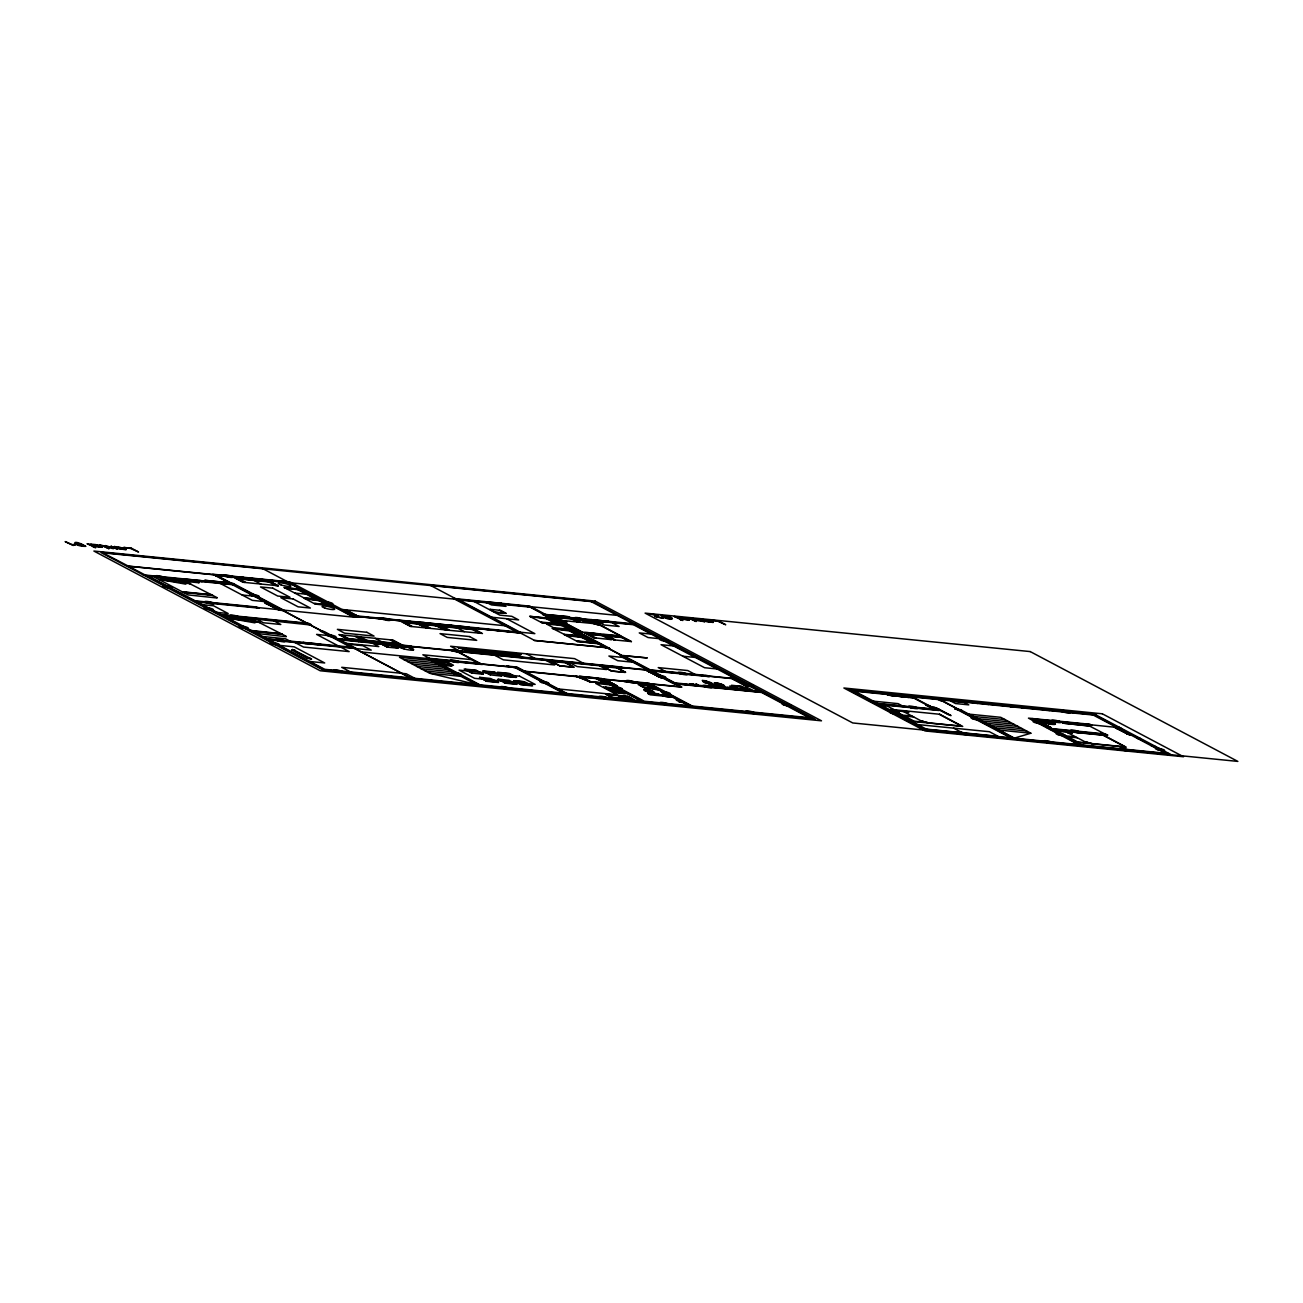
<?xml version="1.0" encoding="UTF-8"?>
<svg xmlns="http://www.w3.org/2000/svg" width="1303" height="1303" viewBox="0 0 1303 1303"><rect width="100%" height="100%" fill="white"/><g stroke="black" fill="none" stroke-linecap="round" stroke-linejoin="round"><path stroke-width="1.5" d="M85.656 546.234C70.476 537.471 71.893 546.429 85.64 546.364M612.084 689.206L613.257 689.694L612.459 689.287M656.517 616.563L656.598 616.466A26.923 4.805 12.2 0 1 657.738 616.042L658.618 615.619M654.823 616.14L656.598 615.439M616.905 692.202L614.837 691.437M661.794 617.915L656.517 616.759M581.92 631.857L562.538 621.596L564.378 620.684L593.386 623.567L600.406 625.391L619.788 635.636M552.309 628.372L572.554 630.359M564.28 634.691L583.125 636.548L571.854 630.587L552.374 628.437M577.05 641.402L595.894 643.242L584.624 637.281L564.329 634.756M613.11 688.782L610.879 688.228M904.412 712.041L906.253 711.112L908.842 712.48L904.412 712.041L921.351 721.015L928.371 722.823L961.565 726.129L939.447 714.435M1067.955 732.807L1069.796 731.879L1102.989 735.185L1125.108 746.88L1091.914 743.573L1084.894 741.765L1067.955 732.807L1072.385 733.247L1069.796 731.879M102.204 547.341L95.249 546.429M126 549.736L119.062 548.775A7.753 1.384 12.2 0 1 118.394 548.465M689.368 620.098L682.414 619.186M713.23 622.476L706.356 621.58A7.753 1.384 12.2 0 1 705.558 621.222M94.158 544.931L98.393 545.501M118.019 547.309L122.254 547.895M681.306 617.687L685.557 618.274M705.184 620.065L709.418 620.651M609.429 688.245L611.954 688.505M614.821 691.079L620.293 692.284M614.804 689.71L613.257 689.564M620.098 692.577L617.101 692.251M617.948 691.681L619.006 691.665L618.192 691.437M1030.852 733.231L1014.239 738.166L969.123 714.158L1000.753 717.318L1030.852 733.231L999.059 730.087M100.494 546.999L95.933 546.185M124.355 549.377L119.795 548.563M687.658 619.756L683.098 618.941M711.519 622.134L706.959 621.319M100.136 546.185L99.435 546.234A8.584 1.531 12.2 0 1 98.653 546.201L98.197 546.169A18.519 3.306 12.2 0 0 95.689 546.038M123.932 548.579L123.248 548.612A8.584 1.531 12.2 0 1 122.531 548.579M687.3 618.941L686.6 618.99A8.584 1.531 12.2 0 1 685.818 618.958L685.362 618.925A18.519 3.306 12.2 0 0 682.837 618.811M711.096 621.336L710.396 621.368A8.584 1.531 12.2 0 1 709.695 621.336L709.125 621.303A18.519 3.306 12.2 0 0 706.715 621.189M610.048 688.359L611.058 688.359M612.703 688.88L613.306 689.14M616.873 691.909L615.912 691.926M441.978 662.673L443.15 663.162M740.283 687.919L741.863 688.261M327.232 604.592L314.512 603.419L330.425 605.406L321.027 600.439L304.918 598.582M429.469 628.323L420.446 623.453C425.299 618.094 464.438 639.692 436.831 624.788M549.85 618.306L529.621 616.319L549.166 618.518L560.437 624.495L542.097 622.915L562.505 624.984M397.855 648.177L387.219 647.119L381.209 643.959A4.707 0.847 12.2 0 0 374.45 641.793A4.707 0.847 12.2 0 0 374.108 643.21A4.707 0.847 12.2 0 0 381.193 643.991M614.25 639.92L605.227 635.066L621.303 636.662L631.385 641.63M98.328 545.794L97.155 545.762A14.561 2.606 12.2 0 0 94.989 545.68L94.696 545.517A4.593 0.814 12.2 0 1 94.109 545.159M122.124 548.188L121.016 548.14M685.492 618.55L684.319 618.518A14.561 2.606 12.2 0 0 682.153 618.436L681.86 618.274A4.593 0.814 12.2 0 1 681.274 617.915M709.288 620.945L708.18 620.896M648.047 686.616L649.236 686.795M216.982 597.979L188.137 594.917L154.845 577.376M286.237 636.711L256.903 633.47M443.215 662.934L438.981 662.543L442.287 662.787M440.365 662.836L442.092 662.885M652.331 687.121L649.66 686.974M1041.569 721.764L1043.98 721.764A7.199 1.287 12.2 0 1 1054.844 723.458L1055.463 723.784A7.199 1.287 12.2 0 1 1047.482 723.605L1043.898 723.002M619.006 692.577L617.899 692.316L618.697 692.121M575.584 676.094L589.673 681.632L607.589 683.521M576.74 676.485L586.676 679.612M589.363 681.469L577.343 676.501M589.314 681.632L579.265 676.241L597.263 678.049L640.604 700.851L479.927 684.808L432.107 659.513L482.305 664.53L456.767 651.109L649.774 670.394L680.785 686.795L523.676 671.11L516.786 667.462L480.888 663.879M616.286 691.584L617.361 691.535L616.352 691.079M160.937 578.337L181.915 580.666M162.338 578.695L180.335 580.503L185.612 582.995M230.191 617.085L251.17 619.414M231.592 617.443L250.795 619.593M439.73 662.755L441.815 662.771M121.13 548.156L121.228 548.156A14.561 2.606 12.2 0 0 118.85 548.058L118.573 547.911M708.295 620.912L708.392 620.912A14.561 2.606 12.2 0 0 706.014 620.814L705.737 620.668M412.025 626.401L405.282 622.443M565.29 635.066L585.324 637.053M411.08 626.482L402.138 621.612C406.992 616.254 446.131 637.867 418.54 622.964M430.332 628.241L423.589 624.267M595.829 637.981L589.086 634.007M615.114 639.854L608.371 635.88M355.133 636.32L361.876 640.278M648.405 686.697L651.207 687.007M122.531 548.579L121.961 548.547A18.519 3.306 12.2 0 0 119.55 548.433M613.518 689.596L615.309 689.792M611.416 688.407L610.96 688.652M439.16 661.598L447.157 662.478M451.082 664.725L443.688 663.993L439.03 661.696M740.544 687.919L741.586 688.131M640.506 685.052L648.503 685.948M648.601 685.997C659.123 689.906 642.249 688.228 640.376 685.166M304.283 597.719L316.238 598.908M618.778 692.43L620.7 692.642M577.522 676.566L587.376 679.987M95.331 544.556L90.412 544.117L91.536 544.54A16.173 2.883 12.2 0 1 92.138 544.833L94.516 546.071A7.753 1.384 12.2 0 0 95.168 546.397M113.019 548.319L114.241 547.944A7.313 1.303 12.2 0 0 113.736 547.667L110.902 546.152L117.612 549.068L105.185 545.582L108.67 547.423A7.965 1.417 12.2 0 0 109.371 547.765L113.442 548.693M73.326 545.501L65.15 541.592L72.268 544.719A11.092 1.987 12.2 0 1 74.271 544.459L75.085 544.898M656.94 615.179L650.067 614.12L658.471 615.097M484.407 601.725L501.622 603.436M214.572 575.16L219.148 576.056L215.435 575.617M243.531 578.125L260.747 579.835M289.429 582.653L456.376 599.315M456.734 599.299L617.182 615.374M218.643 575.731L288.419 582.685L352.005 616.319L358.781 616.922L345.034 609.771M531.575 607.051L527.536 606.498L528.578 607.035M531.95 607.312L459.356 600.048L522.242 633.323L376.974 618.013L378.212 618.127M236.478 578.385L270.177 581.741M239.329 578.972L268.76 581.92M243.987 582.36L277.686 585.715M278.451 585.975L269.216 580.78M283.924 587.49L300.684 589.168L321.597 600.243L304.837 598.566M284.543 587.832L300.048 589.379L319.707 599.787L304.218 598.24M228.872 582.718L204.685 580.307L232.928 583.337L284.82 610.732L279.021 610.146L264.786 602.931L278.777 609.381M299.055 589.819L285.927 588.353M545.387 614.413L569.574 616.824L542.357 614.332L606.286 648.145L609.657 648.405L529.93 606.172L453.249 598.403L516.411 631.808L353.536 615.553L289.966 581.92L212.812 574.216L280.503 610.293M143.135 574.835L234.117 583.907M490.156 609.332L500.613 610.374L506.346 613.404L495.906 612.361M543.4 614.886L634.968 623.942M183.023 578.923L200.239 580.633M591.513 619.707L608.729 621.417M184.749 579.835L201.965 581.545M593.24 620.619L610.456 622.329M232.618 584.705L148.982 576.349L195.336 600.862L255.73 606.905L257.88 608.045M549.052 616.286L633.437 624.723L734.762 678.309L731.211 677.967L732.595 678.684M495.694 612.247L504.912 613.176M294.787 593.077L306.417 594.233M548.091 619.006L530.972 616.71M563.971 620.88L555.225 617.427L571.952 619.088L577.408 621.987M594.95 623.974L597.654 624.251L591.627 621.059L574.9 619.381L580.356 622.28M562.538 621.596L566.968 622.052L564.378 620.684M600.406 625.391L593.386 623.567M556.609 623.518L541.348 622.101L542.243 622.671M491.866 617.247L518.627 619.919L511.818 616.319L499.815 615.13L474.113 601.53M320.131 600.83L305.863 598.924M651.158 634.089L639.252 632.9L648.031 637.542L659.937 638.731M242.097 594.982L254.394 596.22M332.151 605.83L315.245 604.12L305.358 598.859M181.997 591.741L211.509 594.689M182.518 592.018L212.031 594.966M183.039 592.295L213.057 595.52M570.779 631.059L554.394 629.154M264.558 601.595L252.261 600.357L220.321 583.467M342.054 609.478L504.912 625.733M587.132 633.812L603.224 635.424M606.416 635.685L622.508 637.297M589.754 634.366L601.921 635.571M609.038 636.239L621.205 637.444M346.761 610.684L347.754 610.781M266.512 603.843L267.49 603.941M579.314 635.571L564.215 634.349M594.803 637.867L611.205 639.626C610.472 635.945 590.096 631.743 584.281 632.737L594.298 637.981L585.943 633.193L602.035 634.789L611.27 639.659M630.473 641.499L613.469 639.822L603.566 634.61L621.629 636.401L631.401 641.597M673.325 645.913L661.028 644.692L704.581 667.722L716.878 668.944M355.1 615.081L356.077 615.179M583.549 637.77L566.43 635.473M520.092 632.183L534.849 633.649L506.623 618.73M355.589 615.863L357.804 616.091L346.028 609.869M417.497 622.036L468.396 627.118M274.835 608.257L275.829 608.354M352.478 615.993L519.425 632.655M352.624 616.075L519.555 632.737M256.154 607.133L259.362 608.192L197.486 602.002L221.184 614.544L308.502 623.257L311.14 624.658L307.459 624.284M194.717 601.22L354.921 617.28L288.468 582.246L215.94 574.998L336.695 638.877L649.203 670.084L606.986 647.754M403.327 622.248L419.419 623.86M421.635 624.072L437.71 625.684M439.958 625.977L473.64 629.349M405.95 622.801L418.116 624.007M424.257 624.626L436.424 625.831M442.808 626.58L472.223 629.512M592.083 642.281L576.806 640.864L577.701 641.434M597.979 643.747L577.05 641.434M202.568 604.69L213.578 605.797L228.172 613.518L217.145 612.41M427.384 628.062L410.494 626.417L400.477 621.173M445.691 629.886L428.801 628.241L418.784 622.997M447.157 630.115L481.149 633.323M534.214 640.49L608.941 647.966M682.805 656.207L695.102 657.429M220.549 614.902L307.736 623.665M621.108 655.995L624.805 656.354M320.668 631.271L324.349 631.646L337.624 638.665L410.429 645.93L412.579 647.07L339.79 639.806L356.501 648.65M348.634 639.757L338.845 634.577L356.175 636.418M358.227 636.63L391.926 639.985M328.877 635.62L316.596 634.398L338.357 645.913M349.041 638.714L361.224 639.936M367.137 640.424L396.568 643.373M347.754 638.877L363.83 640.473M365.736 640.587L399.435 643.959M646.728 669.547L644.952 669.367L646.337 670.1M251.267 630.489L281.285 633.714M252.293 631.043L281.806 633.991M648.845 670.654L646.141 670.377L661.452 677.967L646.63 670.117M850.957 690.834L1096.882 715.396M252.815 631.32L282.311 634.268M910.699 697.024L914.397 697.382M382.919 644.61L392.561 645.571M398.734 646.19L408.376 647.151M551.218 661.37L565.974 662.852M602.849 666.533L617.606 667.999M912.817 697.594L887.441 695.069L912.328 697.854L908.044 695.607M384.483 644.936L391.796 645.669M400.298 646.516L407.611 647.249M734.469 680.052L735.641 680.182M891.073 695.46L908.696 697.447M912.996 697.691L915.341 697.919L911.725 695.981M648.21 671.468L649.399 671.582M387.512 647.054L388.457 647.086L384.092 644.741M397.594 648.161L391.389 645.457M412.986 649.594L407.204 647.037M346.484 643.356L378.782 646.581L372.088 643.03M348.048 644.171L362.804 645.653L371.257 650.116L269.167 639.92L324.74 669.319L476.246 684.45L426.276 658.015L480.139 663.39M560.437 665.849L573.336 667.136M611.286 670.947L624.984 672.299L617.052 667.95M262.701 636.499L285.569 638.796L289.885 641.076M573.662 667.315L559.704 665.8M625.31 672.462L612.019 671.126M658.21 676.746L659.383 676.876M744.469 685.345L745.642 685.459M303.208 642.493L320.424 644.203M926.775 704.988L939.202 710.51L876.267 704.223M926.954 705.07L925.765 704.956L935.521 710.151M304.935 643.405L322.15 645.115M926.547 705.412L930.244 705.77M733.817 686.534L729.599 686.111L734.762 688.831M744.029 687.544L748.345 687.968L753.509 690.704M928.355 706.356L933.942 706.975L951.027 715.624L936.89 708.148L934.235 707.887M873.499 701.177L898.093 703.636L902.393 705.917M741.065 688.326L743.557 689.206M730.804 688.489L717.986 686.209L720.315 687.447M741.326 686.648C725.185 683.619 738.72 689.401 745.739 688.978L741.44 686.697M962.07 710.558L954.806 709.06L960.262 709.598L1016.421 739.306M697.138 684.482L695.427 684.303L696.584 684.71M690.378 684.091L692.105 684.254L691.046 683.798M692.903 684.14L695.313 684.792M696.095 684.661L697.805 684.824L696.747 684.368M691.095 684.352L693.766 684.596L692.349 683.814M694.906 684.58L698.082 685.069L696.274 684.384M1030.624 719.272L1091.947 725.38L1090.171 724.321L1028.458 718.132L1080.594 745.707M1119.196 727.188L1113.772 726.667L1130.271 735.267L1114.961 727.677L1121.346 728.328M937.769 709.125L938.958 709.239M361.403 651.94L480.156 663.797L456.034 651.044L337.282 639.187L411.667 678.537L479.52 685.313M874.118 703.083L937.052 709.369M429.941 658.976L516.232 667.592L566.072 693.945L479.765 685.329L429.404 658.797M1085.839 725.071L1090.399 725.966L1062.499 723.1L1087.386 725.885L1083.037 723.588M433.541 660.279L441.619 664.546M1035.673 720.364C1037.66 719.109 1049.534 725.38 1044.778 723.458M1117.029 728.768L1118.202 728.882M279.461 645.376L294.217 646.842L324.708 662.966L309.951 661.501M430.804 660.409L399.5 657.282L429.599 673.211L476.246 684.45M435.56 660.93L447.499 662.119L453.444 665.263L441.522 664.074M881.968 705.656L887.636 706.226L899.331 712.415L893.679 711.861M579.607 676.436L601.204 678.44L644.301 701.226L688.554 705.64L645.474 682.853M601.514 678.602L604.136 679.352M624.137 680.85L622.655 680.703L624.626 681.648M403.8 659.562L435.104 662.69M601.22 679.091L648.422 683.814L691.209 706.438L644.008 701.731L600.716 679.042L524.262 671.403L567.049 694.043L643.519 701.682M973.39 716.422L1005.069 719.582M647.624 683.994L625.977 681.827L623.828 680.703L649.155 683.228L692.235 706.014L809.196 717.692L761.555 692.479L673.488 683.7L620.081 655.442L647.298 657.934L623.095 655.523L650.376 669.889L707.61 675.606L709.386 676.664L652.526 671.029L675.019 682.919L714.402 686.86L702.252 680.427L705.949 680.801L718.1 687.218L759.405 691.339L736.912 679.449L732.4 678.961L746.538 686.437L747.71 686.551L732.889 678.716M1042.498 723.556L1044.566 723.768M648.519 684.466L639.675 683.586L642.184 684.922M947.77 714.419L948.959 714.533M1041.797 723.605L1045.788 724.012M606.188 680.541L607.165 680.638M649.969 685.231L658.031 689.499M295.146 650.213L291.611 649.871L307.345 658.194L310.88 658.536M650.05 685.704L638.128 684.515L644.089 687.658L656.012 688.864M408.116 661.843L439.404 664.97M443.053 665.312L451.913 666.191L449.388 664.872M977.673 718.702L1009.369 721.862M1044.811 725.396L1047.514 725.771M1046.504 725.722L1048.654 726.341A6.108 1.091 12.2 0 0 1047.075 726.146L1044.99 725.266M1046.537 726.113L1048.215 726.276M1127.014 734.061L1128.203 734.175M1047.368 726.553L1049.045 726.716L1048.101 726.048A6.108 1.091 12.2 0 1 1046.684 725.934M603.843 682.625L604.739 682.707L596.807 678.521M1048.149 727.172L1050.625 727.416M589.249 681.534L607.247 683.326M1050.527 727.253L1049.045 727.416M412.416 664.123L443.72 667.25M465.041 669.498L476.833 670.67M483.543 671.338L495.352 672.527M498.316 672.69L510.108 673.863M981.941 720.982L1013.685 724.142M614.511 684.955L615.505 685.052L606.416 680.557M1047.417 728.165L1105.677 733.98M610.456 684.906L595.699 683.44L617.231 694.825L558.352 688.945M659.465 690.264L648.145 688.065M1049.566 729.305L1107.827 735.12L1100.823 733.003L1104.146 734.745M1136.656 738.019L1140.337 738.378M416.716 666.403L448.02 669.514M912.019 716.064L902.686 715.135L892.913 709.972L904.819 711.845M986.224 723.246L1017.985 726.423M1054.127 730.12L1103.299 735.039L1126.264 747.189L1077.092 742.287M1137.942 738.703L1139.408 738.85M505.678 676.273L516.004 677.299M913.745 716.976L904.396 716.047L914.169 721.211L924.495 722.253L922.915 721.406M472.403 673.081L482.99 674.254M490.922 674.921L501.508 676.094M505.939 676.404L516.265 677.43M421.016 668.667L452.336 671.794M990.492 725.527L1022.285 728.703M657.478 693.717L648.943 692.87M425.315 670.947L456.636 674.074M659.253 694.646L650.164 693.685M994.775 727.807L1026.585 730.967M670.019 695.851L648.014 693.652L650.164 694.792L672.185 696.991M921.351 721.015L928.371 722.823M513.805 680.671L524.132 681.697M479.748 677.299L490.335 678.472M498.267 679.156L508.838 680.313M514.05 680.801L524.376 681.844M1075.561 736.83L1066.229 735.902L1056.456 730.722L1068.362 732.595M1077.288 737.742L1067.939 736.798L1077.711 741.977L1088.038 743.003L1086.458 742.173M429.599 673.211L460.953 676.355M1150.858 745.528L1152.341 745.674M614.837 692.61L605.618 687.316M1152.161 746.212L1155.842 746.586M485.905 680.866L497.713 682.055M504.408 682.723L516.216 683.896M519.946 684.238L531.754 685.427M676.778 700.281L679.254 700.525M917.703 724.566L989.417 731.716L998.033 736.276L926.319 729.126M680.036 701.144L678.358 700.981L680.866 701.584M1084.894 741.765L1091.914 743.573M607.068 694.401L627.313 696.616L632.346 699.271L613.257 697.366M678.684 701.584L680.899 701.975M627.883 696.91L619.495 696.014L623.665 698.213M679.889 701.926L682.593 702.284M620.081 696.323L628.469 697.219M620.651 696.616L629.04 697.528M621.222 696.926L629.61 697.822M621.824 697.252L630.212 698.147M622.411 697.545L630.799 698.457M623.029 697.871L631.418 698.783M923.241 729.077L1169.166 753.623M276.448 585.601L275.275 585.324M182.013 579.721L217.08 597.637M479.993 633.193L478.722 632.916M251.267 618.469L286.334 636.385M359.351 636.727L360.687 637.037M1042.335 723.54L1042.27 723.523A4.707 0.847 12.2 0 0 1035.559 721.259A4.707 0.847 12.2 0 0 1035.217 722.693A4.707 0.847 12.2 0 0 1042.302 723.474L1041.928 723.442M95.624 544.589L100.266 545.843M651.809 687.267L648.845 686.779M649.774 687.007L651.598 687.235M124.437 549.133L126.147 549.459M158.722 579.428L190.645 583.663A7.101 1.27 12.2 0 0 185.694 584.119L160.562 579.672M227.976 618.176L259.916 622.411A7.101 1.27 12.2 0 0 254.948 622.867L229.817 618.42M629.137 641.239L620.554 637.102M609.853 639.366L601.269 635.229M444.339 629.626L435.756 625.489M426.048 627.802L417.465 623.665M341.125 634.919L349.709 639.073M413.393 649.741L407.66 646.777L398.018 645.816L404.256 648.666L399.907 646.304M688.668 618.322L686.534 617.769L690.101 618.339A8.893 1.596 12.2 0 1 691.225 618.892L696.242 621.515L689.401 618.55M101.504 545.566L99.37 545.012L102.937 545.582A8.893 1.596 12.2 0 1 104.077 546.136L109.077 548.758L102.204 545.778M530.256 616.628L541.673 622.622M565.73 635.375L577.131 641.385M720.51 687.3L729.582 688.245L728.556 687.512M608.957 688.147L610.081 688.44M614.348 690.997L616.922 691.437M740.87 688.228L743.199 689.336L741.749 688.44M648.536 686.958L648.031 686.779M611.71 689.124L611.498 689.238M559.801 665.833L551.772 661.435M611.123 689.14L610.846 689.043M613.257 688.831L614.299 689.287M356.908 636.385L366.697 641.565L356.664 636.32L365.035 641.109L348.943 639.496L339.806 634.675M742.287 689.075L741.326 688.391M613.778 688.88L614.918 689.434M618.844 691.746L619.674 692.121M721.227 686.534L718.474 685.508A7.199 1.287 12.2 0 1 715.445 682.837L716.487 682.951A7.199 1.287 12.2 0 1 724.468 686.111L725.217 686.925M650.93 692.935L648.194 691.909A7.199 1.287 12.2 0 1 645.164 689.254L646.207 689.352A7.199 1.287 12.2 0 1 654.187 692.512L654.937 693.343M609.951 688.847L609.429 688.57M705.477 621.189L703.294 620.033A16.173 2.883 12.2 0 0 702.561 619.674L701.437 619.251L711.308 620.977M118.312 548.433L116.13 547.276A16.173 2.883 12.2 0 0 115.397 546.918L114.273 546.494L124.143 548.221M1171.316 754.763L1094.715 714.256L848.807 689.694L925.391 730.217M1118.039 727.432L1093.917 714.663L939.512 699.255L1013.75 738.524L1080.871 745.218L1030.754 718.719L1118.332 727.579L1168.156 753.932L1081.36 745.267L1050.641 729.012M1091.034 713.881L1167.618 754.404M1117.941 728.866L1127.926 734.143M1088.363 724.11L1090.513 725.25M1086.36 724.387L1106.003 734.55L1050.348 728.866L1031.536 718.914M1047.14 709.5L1049.29 710.64M1046.211 709.956L1047.075 710.412M1024.093 707.757L1024.956 708.213M1020.591 706.845L1022.741 707.985M1039.745 721.031L1044.713 723.654M1010.542 705.851L1012.708 706.992M1047.807 725.918L1045.658 725.266L1046.651 725.804M1050.137 727.155L1051.13 727.677M1048.98 727.041L1049.99 727.563M1009.63 706.307L1010.493 706.763M1036.748 720.722L1041.716 723.344M1047.579 726.569L1049.192 727.204M1032.155 718.507L1084.275 746.082M987.495 704.109L988.358 704.548M983.993 703.197L986.143 704.337M975.344 702.333L977.511 703.473M974.432 702.789L975.295 703.245M952.298 700.591L953.161 701.047M948.796 699.678L950.946 700.819M939.821 698.783L944.414 701.209L940.733 700.851L936.14 698.424M956.581 709.239L1012.724 738.931M937.932 709.141L948.03 714.435M953.568 728.133L962.184 732.693M852.488 690.069L929.088 730.576M633.975 624.251L590.34 601.172L430.023 585.161L534.409 640.376L606.693 647.591L529.165 606.579M732.986 678.13L735.136 679.27M750.626 690.232L737.221 689.092M748.622 689.971L741.651 686.29L731.455 685.28L738.426 688.961M612.182 622.818L619.12 626.482L604.087 624.984L597.132 621.303M608.517 621.303L610.667 622.443M607.507 621.303L608.973 622.183M705.851 675.426L708.001 676.566M728.068 687.153L726.716 687.088M599.689 621.352L602.996 623.095L582.962 621.091L579.656 619.348M592.751 619.821L594.722 620.765M719.061 686.567L720.233 687.186M591.301 619.593L593.451 620.733M694.922 674.335L687.74 670.54L658.243 667.592L665.426 671.387M592.23 620.749L620.961 635.945L581.61 632.02L552.895 616.824M691.404 683.733L691.763 683.928A6.108 1.091 12.2 0 1 692.789 684.401M690.574 683.814L692.023 684.58M690.867 684.14L689.71 683.733L692.724 684.01A6.108 1.091 12.2 0 0 693.44 684.466M529.653 606.628L546.446 615.521L634.414 624.479L737.221 678.863L649.692 670.133L546.885 615.749M648.471 671.485L659.123 676.843M546.706 618.274L557.977 624.251M582.18 637.037L593.451 642.998M569.411 630.343L580.682 636.304M546.723 618.876L555.257 623.388M582.197 637.623L590.715 642.151M569.427 630.929L577.946 635.441M553.058 628.697L564.932 634.724M501.394 603.322L503.561 604.462M500.385 603.322L501.867 604.201M619.544 666.81L621.694 667.95M616.531 667.429L625.684 672.283M677.413 700.134L679.335 701.079M680.606 701.747L681.762 702.431L679.498 701.828L680.606 702.317M676.273 700.02L677.283 700.542M676.892 700.444L678.358 700.281M647.949 685.801L652.477 688.196M485.628 601.839L487.599 602.784M484.195 601.611L486.345 602.752M660.507 694.89L647.689 692.61L650.018 693.847M658.259 693.913L659.432 694.532M499.375 610.244L505.124 613.29M603.403 666.582L611.482 670.866M601.774 665.963L610.928 670.801M599.429 665.719L606.612 669.53L577.115 666.582L569.932 662.787M648.764 692.968L649.936 693.587M490.27 609.495L495.303 612.149M489.912 609.446L494.928 612.117M583.223 663.178L574.607 658.634L450.594 646.239L459.21 650.8M605.455 679.726L617.231 685.964L603.892 679.335M597.018 678.163L606.661 683.277M564.899 662.282L574.053 667.12M595.048 677.983L604.706 683.081M565.421 662.787L573.499 667.071M613.257 687.919L624.023 693.619M627.899 696.665L632.932 699.336M605.634 687.17L616.4 692.854M608.794 689.401L610.635 690.378M618.518 695.916L622.687 698.115M580.926 676.566L590.568 681.664M550.143 660.8L559.296 665.654M546.071 660.393L554.687 664.953L503.365 659.839L494.749 655.279M607.931 694.857L612.101 697.056M606.758 694.564L611.791 697.219M526.282 653.797L534.898 658.357M472.68 628.372L482.468 633.551M481.393 633.437L472.337 628.649L438.655 625.293L447.711 630.082M468.168 627.004L470.334 628.144M471.507 629.121L478.429 632.786M467.158 626.987L468.64 627.883M515.434 653.308L519.571 655.49L465.692 650.116L461.555 647.933M457.516 628.046L464.308 631.629M451.669 625.44L453.851 626.499M450.691 625.342L452.174 626.238M442.092 626.189L449.014 629.854M435.87 624.056L437.173 624.74M566.968 693.505L516.998 667.071L506.704 666.045L515.467 667.836L563.287 693.131M434.208 623.697L435.691 624.593M418.752 622.068L420.918 623.209M417.286 621.922L419.436 623.062M516.574 677.283L509.245 673.407L497.453 672.234L504.766 676.094M509.668 673.814L516.135 677.234M524.848 681.958L532.618 685.883L520.809 684.694L513.496 680.817M498.756 672.723L505.222 676.143M478.12 663.194L471.425 659.644L422.856 654.79L429.55 658.341M501.802 675.948L494.488 672.071L482.68 670.882L490.009 674.759M509.31 680.443L517.079 684.352L505.271 683.179L497.958 679.303M483.983 671.387L490.449 674.807M377.951 617.997L380.101 619.137M483.299 674.091L475.986 670.214L464.177 669.042L471.507 672.918M476.393 670.638L482.859 674.042M490.808 678.586L498.577 682.511L486.768 681.322L479.439 677.462M465.48 669.547L471.947 672.967M479.895 677.495L486.345 680.915M447.271 662.527L451.213 664.611M440.968 660.409L443.427 661.712M355.328 615.733L357.478 616.873M407.855 646.63C424.876 653.194 399.223 649.48 397.024 645.539M318.991 600.227L328.372 605.195M297.817 589.151L317.492 599.559M297.833 589.689L315 598.777M318.991 600.716L326.108 604.478M392.757 639.968L402.546 645.148M391.682 639.871L400.721 644.643L367.039 641.288L357.983 636.499M390.379 640.082L397.301 643.747M284.95 587.865L304.625 598.272M392.04 645.05L397.887 648.145M397.301 648.08L391.845 645.197L382.202 644.236L387.642 647.119M277.914 585.845L268.874 581.057L235.175 577.685L244.215 582.474M268.043 581.529L274.966 585.194M375.069 638.307L381.86 641.89M258.808 578.809L260.958 579.949M257.799 578.809L259.264 579.688M254.052 580.438L260.828 584.037M360.947 637.151L367.869 640.815M243.042 577.327L245.013 578.271M241.592 577.099L243.759 578.239M356.582 640.555L358.732 641.695M238.612 578.597L245.534 582.262M355.328 640.522L356.615 641.206M233.367 577.196L243.14 582.376M341.06 639.105L342.347 639.789M414.859 678.326L406.243 673.765L341.728 667.315L350.344 671.876M339.366 638.845L341.533 639.985M310.635 624.609L311.482 625.065L223.334 615.684L267.017 638.779L350.654 647.135L320.163 630.913L323.844 631.597M281.497 609.885L233.253 584.379L146.18 575.551L128.655 566.284L214.962 574.9L232.471 584.167M281.888 609.999L353.26 647.738M340.555 647.054L349.171 651.614L303.518 647.054L294.901 642.493M200.027 580.519L202.177 581.659M320.212 644.089L322.362 645.229M199.196 580.715L200.483 581.399M318.942 644.057L320.245 644.741M273.614 620.7L280.796 624.495L263.401 622.769L256.219 618.958M195.873 581.024L199.18 582.783L179.13 580.78L175.84 579.037M184.26 579.037L186.215 579.982M304.69 642.64L306.172 643.519M182.811 578.809L184.961 579.949M302.996 642.379L305.146 643.519M182.045 580.731L186.573 583.125M251.3 619.479L255.828 621.873M250.942 619.658L254.867 621.743M162.126 578.955L164.455 580.193M160.725 578.597L163.494 580.063M231.397 617.703L233.709 618.941M229.996 617.345L232.765 618.811M146.457 575.714L266.219 639.056L353.83 648.047L411.406 678.505L324.382 669.823L266.789 639.366M687.43 618.599L677.576 616.873L678.7 617.296A16.173 2.883 12.2 0 1 679.303 617.589L681.681 618.844A7.753 1.384 12.2 0 0 682.332 619.153M689.45 619.837L687.756 619.544M102.285 547.081L100.592 546.788M661.843 617.752L663.569 618.176L654.823 616.563M711.617 621.922L713.311 622.231M73.375 545.305A8.991 1.612 12.2 0 1 75.216 544.947M118.606 547.911A4.593 0.814 12.2 0 1 117.97 547.537M705.77 620.668A4.593 0.814 12.2 0 1 705.135 620.293M680.72 701.763A6.108 1.091 12.2 0 0 679.319 701.649L678.765 701.356A6.108 1.091 12.2 0 0 680.329 701.551M661.338 615.602C672.022 623.29 679.547 616.759 661.354 615.57M84.027 545.99L78.31 544.768A25.506 4.56 12.2 0 1 77.056 544.117L75.867 543.107L81.519 544.393A24.741 4.43 12.2 0 1 82.773 545.045L84.027 545.99M671.192 618.762L665.475 617.524A25.506 4.56 12.2 0 1 664.221 616.873L662.999 615.896L668.683 617.15A24.741 4.43 12.2 0 1 669.937 617.817L671.192 618.762M292.54 649.497L308.094 658.259L311.612 659.09L292.54 649.497M702.675 621.287L704.776 621.824L698.066 618.909L700.916 620.423A7.313 1.303 12.2 0 1 701.405 620.717L692.349 618.339L695.835 620.179A7.965 1.417 12.2 0 0 696.535 620.521L702.578 621.401M520.956 654.627L464.813 649.66L458.249 647.786L520.956 654.627M715.64 683.016L715.542 683.016A6.694 1.205 12.2 0 0 719.468 685.606L723.474 686.013A6.694 1.205 12.2 0 0 717.187 683.179L715.64 683.016M645.36 689.417L645.246 689.417A6.694 1.205 12.2 0 0 649.187 692.007L653.178 692.414A6.694 1.205 12.2 0 0 646.891 689.58L645.474 689.417M88.539 543.921L87.024 543.774L93.735 546.674L88.539 543.921M131.391 548.205L123.704 547.439L130.609 548.482L138.558 552L131.391 548.205M94.712 547.179L93.197 547.032L95.722 547.716L94.712 547.179M595.162 601.09L93.897 551.055L320.212 670.768L821.493 720.82L595.162 601.09M262.375 568.434L102.057 552.423L128.215 566.056L288.044 582.018L262.375 568.434M593.044 601.774L101.211 552.667L323.209 670.084L815.043 719.191L593.044 601.774M1030.217 651.581L645.099 613.127L852.732 722.953L1237.85 761.408L1030.217 651.581M675.703 616.677L674.188 616.531L680.899 619.43L675.703 616.677M718.556 620.961L710.868 620.195L717.774 621.254L725.722 624.756L718.556 620.961M681.86 619.951L680.361 619.788L682.886 620.472L681.86 619.951M502.795 604.657L488.202 603.208L491.41 604.901L506.02 606.367L502.795 604.657M272.767 588.158L260.47 586.936L277.702 596.041L289.999 597.263L272.767 588.158M561.577 625.521L546.543 624.023L553.482 627.688L568.531 629.202L561.577 625.521M293.142 598.94L280.845 597.702L298.078 606.823L310.375 608.045L293.142 598.94M469.52 636.564L440.023 633.616L447.206 637.411L476.703 640.359L469.52 636.564M622.753 657.412L608.892 656.028L617.703 660.686L631.564 662.071L622.753 657.412M366.876 632.297L337.379 629.349L344.546 633.16L374.059 636.092L366.876 632.297M1102.338 713.8L843.888 688L925.081 730.95L1183.515 756.75L1102.338 713.8M621.352 667.006L450.382 649.92L452.532 651.06L623.127 668.081L621.352 667.006M737.791 679.172L650.262 670.442L674.677 683.342L762.206 692.088L737.791 679.172M910.504 696.356L851.739 690.492L876.724 703.701L935.489 709.565L910.504 696.356M938.779 699.174L911.725 696.47L937.28 710.005L877.294 704.011L925.977 729.761L1013.034 738.459L938.779 699.174M964.415 702.545L951.141 701.226L955.506 703.539L968.78 704.858L964.415 702.545M762.646 692.316L675.117 683.57L681.86 687.137L649.399 683.912L692.202 706.535L812.176 718.523L762.646 692.316M939.756 714.272L890.584 709.369L913.55 721.52L962.722 726.439L939.756 714.272M519.588 676.176L459.079 670.133L474.585 678.326L535.142 684.401L519.588 676.176M614.723 688.065L603.664 686.958L614.43 692.659L625.505 693.766L614.723 688.065M627.688 696.339L605.553 694.124L612.019 697.545L634.138 699.76L627.688 696.339M1054.143 723.36L1053.997 723.312A6.694 1.205 12.2 0 0 1044.566 722.074L1046.895 723.295A6.694 1.205 12.2 0 0 1054.958 723.816L1054.274 723.409M1063.134 711.943A4.707 0.847 12.2 0 0 1070.203 712.741A4.707 0.847 12.2 0 0 1063.46 710.526A4.707 0.847 12.2 0 0 1063.134 711.943M959.594 733.442A4.707 0.847 12.2 0 0 966.663 734.224A4.707 0.847 12.2 0 0 959.936 732.025A4.707 0.847 12.2 0 0 959.594 733.442M910.732 707.594A4.707 0.847 12.2 0 0 917.801 708.392A4.707 0.847 12.2 0 0 911.074 706.177A4.707 0.847 12.2 0 0 910.732 707.594M891.627 713.311A4.707 0.847 12.2 0 0 898.695 714.109A4.707 0.847 12.2 0 0 891.969 711.894A4.707 0.847 12.2 0 0 891.627 713.311M973.146 718.995A4.707 0.847 12.2 0 0 980.214 719.793A4.707 0.847 12.2 0 0 973.488 717.578A4.707 0.847 12.2 0 0 973.146 718.995M1053.85 721.569A4.707 0.847 12.2 0 0 1060.935 722.367A4.707 0.847 12.2 0 0 1054.192 720.152A4.707 0.847 12.2 0 0 1053.85 721.569M1072.76 731.537A4.707 0.847 12.2 0 0 1079.829 732.335A4.707 0.847 12.2 0 0 1073.086 730.12A4.707 0.847 12.2 0 0 1072.76 731.537M1157.504 749.665A4.707 0.847 12.2 0 0 1164.589 750.447A4.707 0.847 12.2 0 0 1157.846 748.248A4.707 0.847 12.2 0 0 1157.504 749.665M1058.183 734.729A4.707 0.847 12.2 0 0 1065.268 735.511A4.707 0.847 12.2 0 0 1058.525 733.312A4.707 0.847 12.2 0 0 1058.183 734.729M1121.46 749.746A4.707 0.847 12.2 0 0 1128.545 750.544A4.707 0.847 12.2 0 0 1121.802 748.329A4.707 0.847 12.2 0 0 1121.46 749.746M576.822 618.99A4.707 0.847 12.2 0 0 583.907 619.788A4.707 0.847 12.2 0 0 577.164 617.573A4.707 0.847 12.2 0 0 576.822 618.99M661.647 640.441A4.707 0.847 12.2 0 0 668.716 641.223A4.707 0.847 12.2 0 0 661.989 639.007A4.707 0.847 12.2 0 0 661.647 640.441M573.629 631.646A4.707 0.847 12.2 0 0 580.698 632.444A4.707 0.847 12.2 0 0 573.971 630.229A4.707 0.847 12.2 0 0 573.629 631.646M746.652 685.411A4.707 0.847 12.2 0 0 753.737 686.192A4.707 0.847 12.2 0 0 746.994 683.994A4.707 0.847 12.2 0 0 746.652 685.411M705.151 682.739A4.707 0.847 12.2 0 0 712.22 683.521A4.707 0.847 12.2 0 0 705.477 681.322A4.707 0.847 12.2 0 0 705.151 682.739M658.65 676.615A4.707 0.847 12.2 0 0 665.719 677.413A4.707 0.847 12.2 0 0 658.976 675.198A4.707 0.847 12.2 0 0 658.65 676.615M680.247 673.7A4.707 0.847 12.2 0 0 687.332 674.482A4.707 0.847 12.2 0 0 680.589 672.283A4.707 0.847 12.2 0 0 680.247 673.7M704.923 686.746A4.707 0.847 12.2 0 0 712.008 687.544A4.707 0.847 12.2 0 0 705.265 685.329A4.707 0.847 12.2 0 0 704.923 686.746M784.113 705.037A4.707 0.847 12.2 0 0 791.182 705.835A4.707 0.847 12.2 0 0 784.455 703.62A4.707 0.847 12.2 0 0 784.113 705.037M747.906 712.415A4.707 0.847 12.2 0 0 754.991 713.197A4.707 0.847 12.2 0 0 748.248 710.998A4.707 0.847 12.2 0 0 747.906 712.415M663.325 692.984A4.707 0.847 12.2 0 0 670.41 693.766A4.707 0.847 12.2 0 0 663.667 691.567A4.707 0.847 12.2 0 0 663.325 692.984M628.339 681.925A4.707 0.847 12.2 0 0 635.424 682.723A4.707 0.847 12.2 0 0 628.681 680.508A4.707 0.847 12.2 0 0 628.339 681.925M663.569 695.949A4.707 0.847 12.2 0 0 670.638 696.73A4.707 0.847 12.2 0 0 663.895 694.532A4.707 0.847 12.2 0 0 663.569 695.949M661.973 703.832A4.707 0.847 12.2 0 0 669.058 704.63A4.707 0.847 12.2 0 0 662.315 702.415A4.707 0.847 12.2 0 0 661.973 703.832M601.139 697.756A4.707 0.847 12.2 0 0 608.224 698.555A4.707 0.847 12.2 0 0 601.481 696.339A4.707 0.847 12.2 0 0 601.139 697.756M615.244 688.179A4.707 0.847 12.2 0 0 622.313 688.978A4.707 0.847 12.2 0 0 615.57 686.762A4.707 0.847 12.2 0 0 615.244 688.179M541.787 682.56A4.707 0.847 12.2 0 0 548.856 683.342A4.707 0.847 12.2 0 0 542.129 681.143A4.707 0.847 12.2 0 0 541.787 682.56M454.454 673.846A4.707 0.847 12.2 0 0 461.539 674.628A4.707 0.847 12.2 0 0 454.796 672.413A4.707 0.847 12.2 0 0 454.454 673.846M502.535 688.033A4.707 0.847 12.2 0 0 509.62 688.815A4.707 0.847 12.2 0 0 502.877 686.616A4.707 0.847 12.2 0 0 502.535 688.033M452.304 661.452A4.707 0.847 12.2 0 0 459.389 662.25A4.707 0.847 12.2 0 0 452.646 660.035A4.707 0.847 12.2 0 0 452.304 661.452M453.835 651.158A4.707 0.847 12.2 0 0 460.92 651.956A4.707 0.847 12.2 0 0 454.177 649.741A4.707 0.847 12.2 0 0 453.835 651.158M383.196 619.446A4.707 0.847 12.2 0 0 390.281 620.228A4.707 0.847 12.2 0 0 383.538 618.013A4.707 0.847 12.2 0 0 383.196 619.446M328.942 636.206A4.707 0.847 12.2 0 0 336.027 636.988A4.707 0.847 12.2 0 0 329.284 634.773A4.707 0.847 12.2 0 0 328.942 636.206M335.604 671.257A4.707 0.847 12.2 0 0 342.689 672.055A4.707 0.847 12.2 0 0 335.946 669.84A4.707 0.847 12.2 0 0 335.604 671.257M277.848 640.701A4.707 0.847 12.2 0 0 284.934 641.499A4.707 0.847 12.2 0 0 278.19 639.284A4.707 0.847 12.2 0 0 277.848 640.701M232.211 616.563A4.707 0.847 12.2 0 0 239.296 617.361A4.707 0.847 12.2 0 0 232.553 615.146A4.707 0.847 12.2 0 0 232.211 616.563M206.9 602.882A4.707 0.847 12.2 0 0 213.969 603.664A4.707 0.847 12.2 0 0 207.226 601.449A4.707 0.847 12.2 0 0 206.9 602.882M157.696 577.148A4.707 0.847 12.2 0 0 164.764 577.929A4.707 0.847 12.2 0 0 158.021 575.731A4.707 0.847 12.2 0 0 157.696 577.148M272.327 643.877A4.707 0.847 12.2 0 0 279.412 644.659A4.707 0.847 12.2 0 0 272.669 642.46A4.707 0.847 12.2 0 0 272.327 643.877M241.267 627.443A4.707 0.847 12.2 0 0 248.352 628.241A4.707 0.847 12.2 0 0 241.609 626.026A4.707 0.847 12.2 0 0 241.267 627.443M206.363 608.973A4.707 0.847 12.2 0 0 213.431 609.771A4.707 0.847 12.2 0 0 206.688 607.556A4.707 0.847 12.2 0 0 206.363 608.973M164.895 587.05A4.707 0.847 12.2 0 0 171.98 587.832A4.707 0.847 12.2 0 0 165.237 585.633A4.707 0.847 12.2 0 0 164.895 587.05M325.864 603.126A4.707 0.847 12.2 0 0 332.933 603.908A4.707 0.847 12.2 0 0 326.206 601.709A4.707 0.847 12.2 0 0 325.864 603.126M252.196 595.764A4.707 0.847 12.2 0 0 259.281 596.562A4.707 0.847 12.2 0 0 252.538 594.347A4.707 0.847 12.2 0 0 252.196 595.764M225.777 576.398A4.707 0.847 12.2 0 0 232.846 577.18A4.707 0.847 12.2 0 0 226.119 574.965A4.707 0.847 12.2 0 0 225.777 576.398M324.903 608.078A6.531 1.173 12.2 0 0 334.724 609.185A6.531 1.173 12.2 0 0 325.375 606.123A6.531 1.173 12.2 0 0 324.903 608.078M281.139 584.933A6.531 1.173 12.2 0 0 290.944 586.024A6.531 1.173 12.2 0 0 281.611 582.962A6.531 1.173 12.2 0 0 281.139 584.933M1045.886 742.173A4.707 0.847 12.2 0 0 1052.971 742.971A4.707 0.847 12.2 0 0 1046.228 740.755A4.707 0.847 12.2 0 0 1045.886 742.173"/></g></svg>
